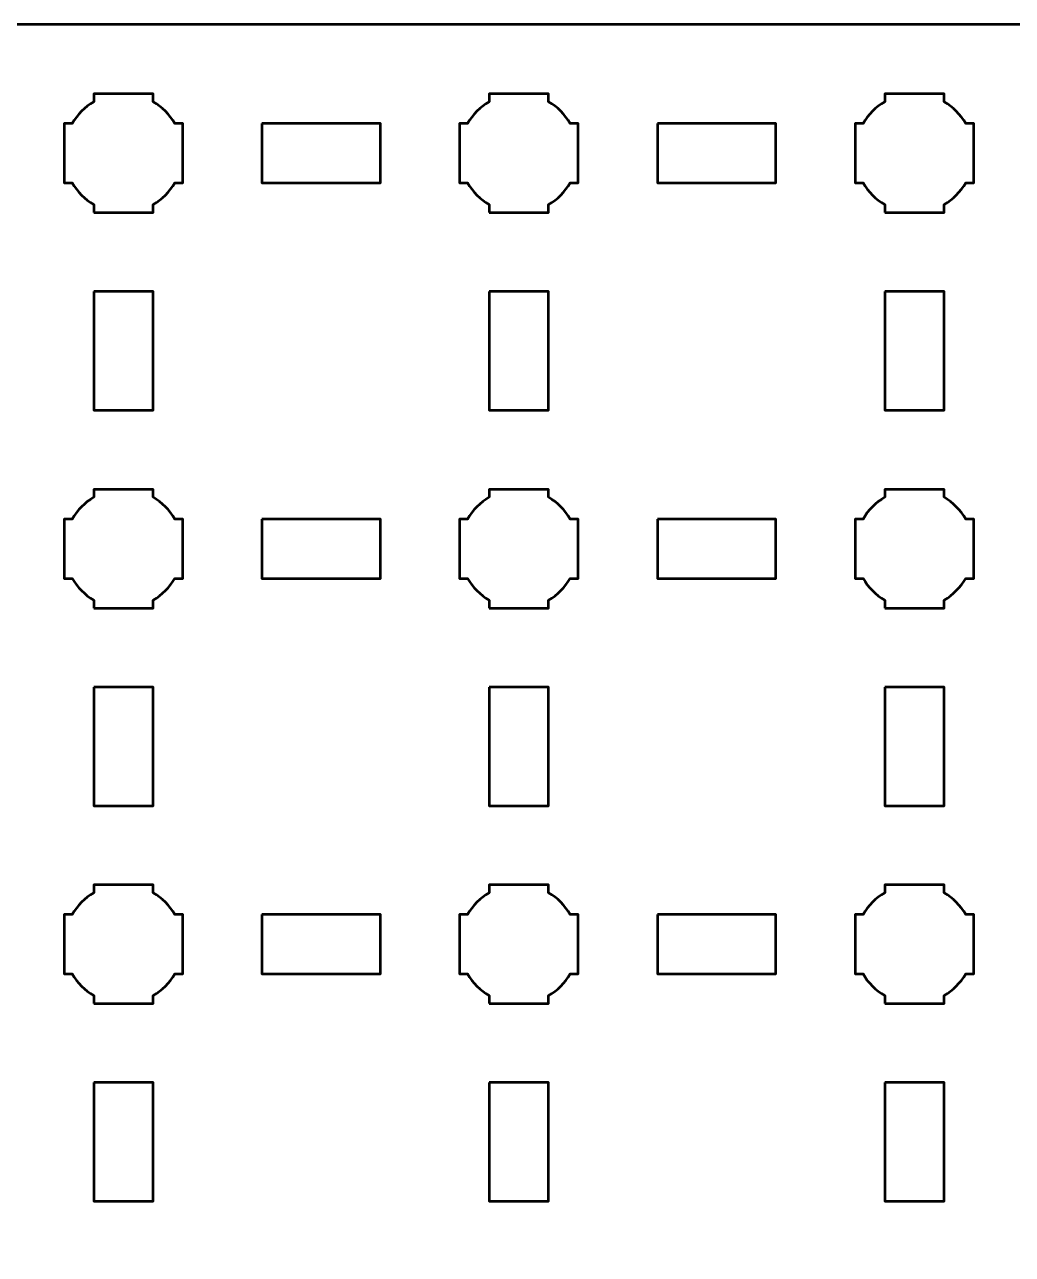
# Model space of a CAD drawing. Header units: centimetres. Extents: x -19.6 to 19.7, y -13.7 to 13.7.
# Drawn here: x 0.5 to 5.5, y 7.43 to 13.65 of the extents above; entities that cross this region are included whole.
import ezdxf

# ---------------------------------------------------------------- set-up
doc = ezdxf.new("R2010")
doc.units = ezdxf.units.CM
doc.header["$MEASUREMENT"] = 0
doc.layers.add('Layer 1', color=7, linetype='Continuous')

msp = doc.modelspace()

# ---------------------------------------------------------------- linework, layer by layer
at = {"layer": 'Layer 1', "lineweight": 53}
for points, knots in [([(-19.14991, 13.65001), (-19.14991, 13.65001), (19.15005, 13.65001), (19.15005, 13.65001), (19.15005, 13.65001), (19.42701, 13.65001), (19.65001, 13.42692), (19.65001, 13.14992), (19.65001, 13.14992), (19.65001, 13.14992), (19.65001, -13.15006), (19.65001, -13.15006), (19.65001, -13.15006), (19.65001, -13.42706), (19.42701, -13.65001), (19.15005, -13.65001), (19.15005, -13.65001), (19.15005, -13.65001), (-19.14991, -13.65001), (-19.14991, -13.65001), (-19.14991, -13.65001), (-19.42691, -13.65001), (-19.65, -13.42706), (-19.65, -13.15006), (-19.65, -13.15006), (-19.65, -13.15006), (-19.65, 13.14992), (-19.65, 13.14992), (-19.65, 13.14992), (-19.65, 13.42692), (-19.42691, 13.65001), (-19.14991, 13.65001)], [0, 0, 0, 0, 0.125, 0.125, 0.125, 0.125, 0.25, 0.25, 0.25, 0.25, 0.375, 0.375, 0.375, 0.375, 0.5, 0.5, 0.5, 0.5, 0.625, 0.625, 0.625, 0.625, 0.75, 0.75, 0.75, 0.75, 0.875, 0.875, 0.875, 0.875, 1, 1, 1, 1]), ([(0.84995, 12.69998), (0.84995, 12.69998), (0.84995, 12.74009), (0.84995, 12.74009), (0.84995, 12.74009), (0.80448, 12.76641), (0.76645, 12.80444), (0.74013, 12.84991), (0.74013, 12.84991), (0.74013, 12.84991), (0.70002, 12.84991), (0.70002, 12.84991), (0.70002, 12.84991), (0.70002, 12.84991), (0.70002, 12.99998), (0.70002, 12.99998), (0.70002, 12.99998), (0.70002, 12.99998), (0.70002, 13.14992), (0.70002, 13.14992), (0.70002, 13.14992), (0.70002, 13.14992), (0.74013, 13.14992), (0.74013, 13.14992), (0.74013, 13.14992), (0.76645, 13.19553), (0.80448, 13.23345), (0.84995, 13.25977), (0.84995, 13.25977), (0.84995, 13.25977), (0.84995, 13.29999), (0.84995, 13.29999), (0.84995, 13.29999), (0.84995, 13.29999), (1.00002, 13.29999), (1.00002, 13.29999), (1.00002, 13.29999), (1.00002, 13.29999), (1.14995, 13.29999), (1.14995, 13.29999), (1.14995, 13.29999), (1.14995, 13.29999), (1.14995, 13.25977), (1.14995, 13.25977), (1.14995, 13.25977), (1.19557, 13.23345), (1.23349, 13.19553), (1.25981, 13.14992), (1.25981, 13.14992), (1.25981, 13.14992), (1.30002, 13.14992), (1.30002, 13.14992), (1.30002, 13.14992), (1.30002, 13.14992), (1.30002, 12.99998), (1.30002, 12.99998), (1.30002, 12.99998), (1.30002, 12.99998), (1.30002, 12.84991), (1.30002, 12.84991), (1.30002, 12.84991), (1.30002, 12.84991), (1.25981, 12.84991), (1.25981, 12.84991), (1.25981, 12.84991), (1.23349, 12.80444), (1.19557, 12.76641), (1.14995, 12.74009), (1.14995, 12.74009), (1.14995, 12.74009), (1.14995, 12.69998), (1.14995, 12.69998), (1.14995, 12.69998), (1.14995, 12.69998), (1.00002, 12.69998), (1.00002, 12.69998), (1.00002, 12.69998), (1.00002, 12.69998), (0.84995, 12.69998), (0.84995, 12.69998)], [0, 0, 0, 0, 0.05, 0.05, 0.05, 0.05, 0.1, 0.1, 0.1, 0.1, 0.15, 0.15, 0.15, 0.15, 0.2, 0.2, 0.2, 0.2, 0.25, 0.25, 0.25, 0.25, 0.3, 0.3, 0.3, 0.3, 0.35, 0.35, 0.35, 0.35, 0.4, 0.4, 0.4, 0.4, 0.45, 0.45, 0.45, 0.45, 0.5, 0.5, 0.5, 0.5, 0.55, 0.55, 0.55, 0.55, 0.6, 0.6, 0.6, 0.6, 0.65, 0.65, 0.65, 0.65, 0.7, 0.7, 0.7, 0.7, 0.75, 0.75, 0.75, 0.75, 0.8, 0.8, 0.8, 0.8, 0.85, 0.85, 0.85, 0.85, 0.9, 0.9, 0.9, 0.9, 0.95, 0.95, 0.95, 0.95, 1, 1, 1, 1]), ([(2.85006, 12.69998), (2.85006, 12.69998), (2.85006, 12.74009), (2.85006, 12.74009), (2.85006, 12.74009), (2.80444, 12.76641), (2.76655, 12.80444), (2.7402, 12.84991), (2.7402, 12.84991), (2.7402, 12.84991), (2.69999, 12.84991), (2.69999, 12.84991), (2.69999, 12.84991), (2.69999, 12.84991), (2.69999, 12.99998), (2.69999, 12.99998), (2.69999, 12.99998), (2.69999, 12.99998), (2.69999, 13.14992), (2.69999, 13.14992), (2.69999, 13.14992), (2.69999, 13.14992), (2.7402, 13.14992), (2.7402, 13.14992), (2.7402, 13.14992), (2.76655, 13.19553), (2.80444, 13.23345), (2.85006, 13.25977), (2.85006, 13.25977), (2.85006, 13.25977), (2.85006, 13.29999), (2.85006, 13.29999), (2.85006, 13.29999), (2.85006, 13.29999), (2.99999, 13.29999), (2.99999, 13.29999), (2.99999, 13.29999), (2.99999, 13.29999), (3.15006, 13.29999), (3.15006, 13.29999), (3.15006, 13.29999), (3.15006, 13.29999), (3.15006, 13.25977), (3.15006, 13.25977), (3.15006, 13.25977), (3.19553, 13.23345), (3.23342, 13.19553), (3.25988, 13.14992), (3.25988, 13.14992), (3.25988, 13.14992), (3.29999, 13.14992), (3.29999, 13.14992), (3.29999, 13.14992), (3.29999, 13.14992), (3.29999, 12.99998), (3.29999, 12.99998), (3.29999, 12.99998), (3.29999, 12.99998), (3.29999, 12.84991), (3.29999, 12.84991), (3.29999, 12.84991), (3.29999, 12.84991), (3.25988, 12.84991), (3.25988, 12.84991), (3.25988, 12.84991), (3.23342, 12.80444), (3.19553, 12.76641), (3.15006, 12.74009), (3.15006, 12.74009), (3.15006, 12.74009), (3.15006, 12.69998), (3.15006, 12.69998), (3.15006, 12.69998), (3.15006, 12.69998), (2.99999, 12.69998), (2.99999, 12.69998), (2.99999, 12.69998), (2.99999, 12.69998), (2.85006, 12.69998), (2.85006, 12.69998)], [0, 0, 0, 0, 0.05, 0.05, 0.05, 0.05, 0.1, 0.1, 0.1, 0.1, 0.15, 0.15, 0.15, 0.15, 0.2, 0.2, 0.2, 0.2, 0.25, 0.25, 0.25, 0.25, 0.3, 0.3, 0.3, 0.3, 0.35, 0.35, 0.35, 0.35, 0.4, 0.4, 0.4, 0.4, 0.45, 0.45, 0.45, 0.45, 0.5, 0.5, 0.5, 0.5, 0.55, 0.55, 0.55, 0.55, 0.6, 0.6, 0.6, 0.6, 0.65, 0.65, 0.65, 0.65, 0.7, 0.7, 0.7, 0.7, 0.75, 0.75, 0.75, 0.75, 0.8, 0.8, 0.8, 0.8, 0.85, 0.85, 0.85, 0.85, 0.9, 0.9, 0.9, 0.9, 0.95, 0.95, 0.95, 0.95, 1, 1, 1, 1]), ([(4.84999, 12.69998), (4.84999, 12.69998), (4.84999, 12.74009), (4.84999, 12.74009), (4.84999, 12.74009), (4.80452, 12.76641), (4.76649, 12.80444), (4.74017, 12.84991), (4.74017, 12.84991), (4.74017, 12.84991), (4.69992, 12.84991), (4.69992, 12.84991), (4.69992, 12.84991), (4.69992, 12.84991), (4.69992, 12.99998), (4.69992, 12.99998), (4.69992, 12.99998), (4.69992, 12.99998), (4.69992, 13.14992), (4.69992, 13.14992), (4.69992, 13.14992), (4.69992, 13.14992), (4.74017, 13.14992), (4.74017, 13.14992), (4.74017, 13.14992), (4.76649, 13.19553), (4.80452, 13.23345), (4.84999, 13.25977), (4.84999, 13.25977), (4.84999, 13.25977), (4.84999, 13.29999), (4.84999, 13.29999), (4.84999, 13.29999), (4.84999, 13.29999), (4.99992, 13.29999), (4.99992, 13.29999), (4.99992, 13.29999), (4.99992, 13.29999), (5.14999, 13.29999), (5.14999, 13.29999), (5.14999, 13.29999), (5.14999, 13.29999), (5.14999, 13.25977), (5.14999, 13.25977), (5.14999, 13.25977), (5.19547, 13.23345), (5.23349, 13.19553), (5.25981, 13.14992), (5.25981, 13.14992), (5.25981, 13.14992), (5.29992, 13.14992), (5.29992, 13.14992), (5.29992, 13.14992), (5.29992, 13.14992), (5.29992, 12.99998), (5.29992, 12.99998), (5.29992, 12.99998), (5.29992, 12.99998), (5.29992, 12.84991), (5.29992, 12.84991), (5.29992, 12.84991), (5.29992, 12.84991), (5.25981, 12.84991), (5.25981, 12.84991), (5.25981, 12.84991), (5.23349, 12.80444), (5.19547, 12.76641), (5.14999, 12.74009), (5.14999, 12.74009), (5.14999, 12.74009), (5.14999, 12.69998), (5.14999, 12.69998), (5.14999, 12.69998), (5.14999, 12.69998), (4.99992, 12.69998), (4.99992, 12.69998), (4.99992, 12.69998), (4.99992, 12.69998), (4.84999, 12.69998), (4.84999, 12.69998)], [0, 0, 0, 0, 0.05, 0.05, 0.05, 0.05, 0.1, 0.1, 0.1, 0.1, 0.15, 0.15, 0.15, 0.15, 0.2, 0.2, 0.2, 0.2, 0.25, 0.25, 0.25, 0.25, 0.3, 0.3, 0.3, 0.3, 0.35, 0.35, 0.35, 0.35, 0.4, 0.4, 0.4, 0.4, 0.45, 0.45, 0.45, 0.45, 0.5, 0.5, 0.5, 0.5, 0.55, 0.55, 0.55, 0.55, 0.6, 0.6, 0.6, 0.6, 0.65, 0.65, 0.65, 0.65, 0.7, 0.7, 0.7, 0.7, 0.75, 0.75, 0.75, 0.75, 0.8, 0.8, 0.8, 0.8, 0.85, 0.85, 0.85, 0.85, 0.9, 0.9, 0.9, 0.9, 0.95, 0.95, 0.95, 0.95, 1, 1, 1, 1]), ([(1.70007, 13.14992), (1.70007, 13.14992), (2.30008, 13.14992), (2.30008, 13.14992), (2.30008, 13.14992), (2.30008, 13.14992), (2.30008, 12.84991), (2.30008, 12.84991), (2.30008, 12.84991), (2.30008, 12.84991), (1.70007, 12.84991), (1.70007, 12.84991), (1.70007, 12.84991), (1.70007, 12.84991), (1.70007, 13.14992), (1.70007, 13.14992)], [0, 0, 0, 0, 0.25, 0.25, 0.25, 0.25, 0.5, 0.5, 0.5, 0.5, 0.75, 0.75, 0.75, 0.75, 1, 1, 1, 1]), ([(3.70004, 13.14992), (3.70004, 13.14992), (4.30004, 13.14992), (4.30004, 13.14992), (4.30004, 13.14992), (4.30004, 13.14992), (4.30004, 12.84991), (4.30004, 12.84991), (4.30004, 12.84991), (4.30004, 12.84991), (3.70004, 12.84991), (3.70004, 12.84991), (3.70004, 12.84991), (3.70004, 12.84991), (3.70004, 13.14992), (3.70004, 13.14992)], [0, 0, 0, 0, 0.25, 0.25, 0.25, 0.25, 0.5, 0.5, 0.5, 0.5, 0.75, 0.75, 0.75, 0.75, 1, 1, 1, 1]), ([(0.85009, 12.29997), (0.85009, 12.29997), (1.15009, 12.29997), (1.15009, 12.29997), (1.15009, 12.29997), (1.15009, 12.29997), (1.15009, 11.69996), (1.15009, 11.69996), (1.15009, 11.69996), (1.15009, 11.69996), (0.85009, 11.69996), (0.85009, 11.69996), (0.85009, 11.69996), (0.85009, 11.69996), (0.85009, 12.29997), (0.85009, 12.29997)], [0, 0, 0, 0, 0.25, 0.25, 0.25, 0.25, 0.5, 0.5, 0.5, 0.5, 0.75, 0.75, 0.75, 0.75, 1, 1, 1, 1]), ([(2.85006, 12.29997), (2.85006, 12.29997), (3.15006, 12.29997), (3.15006, 12.29997), (3.15006, 12.29997), (3.15006, 12.29997), (3.15006, 11.69996), (3.15006, 11.69996), (3.15006, 11.69996), (3.15006, 11.69996), (2.85006, 11.69996), (2.85006, 11.69996), (2.85006, 11.69996), (2.85006, 11.69996), (2.85006, 12.29997), (2.85006, 12.29997)], [0, 0, 0, 0, 0.25, 0.25, 0.25, 0.25, 0.5, 0.5, 0.5, 0.5, 0.75, 0.75, 0.75, 0.75, 1, 1, 1, 1]), ([(4.84999, 12.29997), (4.84999, 12.29997), (5.14999, 12.29997), (5.14999, 12.29997), (5.14999, 12.29997), (5.14999, 12.29997), (5.14999, 11.69996), (5.14999, 11.69996), (5.14999, 11.69996), (5.14999, 11.69996), (4.84999, 11.69996), (4.84999, 11.69996), (4.84999, 11.69996), (4.84999, 11.69996), (4.84999, 12.29997), (4.84999, 12.29997)], [0, 0, 0, 0, 0.25, 0.25, 0.25, 0.25, 0.5, 0.5, 0.5, 0.5, 0.75, 0.75, 0.75, 0.75, 1, 1, 1, 1]), ([(0.84995, 10.69991), (0.84995, 10.69991), (0.84995, 10.74016), (0.84995, 10.74016), (0.84995, 10.74016), (0.80448, 10.76648), (0.76645, 10.80451), (0.74013, 10.84998), (0.74013, 10.84998), (0.74013, 10.84998), (0.70002, 10.84998), (0.70002, 10.84998), (0.70002, 10.84998), (0.70002, 10.84998), (0.70002, 10.99991), (0.70002, 10.99991), (0.70002, 10.99991), (0.70002, 10.99991), (0.70002, 11.14998), (0.70002, 11.14998), (0.70002, 11.14998), (0.70002, 11.14998), (0.74013, 11.14998), (0.74013, 11.14998), (0.74013, 11.14998), (0.76645, 11.19546), (0.80448, 11.23349), (0.84995, 11.2598), (0.84995, 11.2598), (0.84995, 11.2598), (0.84995, 11.29991), (0.84995, 11.29991), (0.84995, 11.29991), (0.84995, 11.29991), (1.00002, 11.29991), (1.00002, 11.29991), (1.00002, 11.29991), (1.00002, 11.29991), (1.14995, 11.29991), (1.14995, 11.29991), (1.14995, 11.29991), (1.14995, 11.29991), (1.14995, 11.2598), (1.14995, 11.2598), (1.14995, 11.2598), (1.19557, 11.23349), (1.23349, 11.19546), (1.25981, 11.14998), (1.25981, 11.14998), (1.25981, 11.14998), (1.30002, 11.14998), (1.30002, 11.14998), (1.30002, 11.14998), (1.30002, 11.14998), (1.30002, 10.99991), (1.30002, 10.99991), (1.30002, 10.99991), (1.30002, 10.99991), (1.30002, 10.84998), (1.30002, 10.84998), (1.30002, 10.84998), (1.30002, 10.84998), (1.25981, 10.84998), (1.25981, 10.84998), (1.25981, 10.84998), (1.23349, 10.80451), (1.19557, 10.76648), (1.14995, 10.74016), (1.14995, 10.74016), (1.14995, 10.74016), (1.14995, 10.69991), (1.14995, 10.69991), (1.14995, 10.69991), (1.14995, 10.69991), (1.00002, 10.69991), (1.00002, 10.69991), (1.00002, 10.69991), (1.00002, 10.69991), (0.84995, 10.69991), (0.84995, 10.69991)], [0, 0, 0, 0, 0.05, 0.05, 0.05, 0.05, 0.1, 0.1, 0.1, 0.1, 0.15, 0.15, 0.15, 0.15, 0.2, 0.2, 0.2, 0.2, 0.25, 0.25, 0.25, 0.25, 0.3, 0.3, 0.3, 0.3, 0.35, 0.35, 0.35, 0.35, 0.4, 0.4, 0.4, 0.4, 0.45, 0.45, 0.45, 0.45, 0.5, 0.5, 0.5, 0.5, 0.55, 0.55, 0.55, 0.55, 0.6, 0.6, 0.6, 0.6, 0.65, 0.65, 0.65, 0.65, 0.7, 0.7, 0.7, 0.7, 0.75, 0.75, 0.75, 0.75, 0.8, 0.8, 0.8, 0.8, 0.85, 0.85, 0.85, 0.85, 0.9, 0.9, 0.9, 0.9, 0.95, 0.95, 0.95, 0.95, 1, 1, 1, 1]), ([(2.85006, 10.69991), (2.85006, 10.69991), (2.85006, 10.74016), (2.85006, 10.74016), (2.85006, 10.74016), (2.80444, 10.76648), (2.76655, 10.80451), (2.7402, 10.84998), (2.7402, 10.84998), (2.7402, 10.84998), (2.69999, 10.84998), (2.69999, 10.84998), (2.69999, 10.84998), (2.69999, 10.84998), (2.69999, 10.99991), (2.69999, 10.99991), (2.69999, 10.99991), (2.69999, 10.99991), (2.69999, 11.14998), (2.69999, 11.14998), (2.69999, 11.14998), (2.69999, 11.14998), (2.7402, 11.14998), (2.7402, 11.14998), (2.7402, 11.14998), (2.76655, 11.19546), (2.80444, 11.23349), (2.85006, 11.2598), (2.85006, 11.2598), (2.85006, 11.2598), (2.85006, 11.29991), (2.85006, 11.29991), (2.85006, 11.29991), (2.85006, 11.29991), (2.99999, 11.29991), (2.99999, 11.29991), (2.99999, 11.29991), (2.99999, 11.29991), (3.15006, 11.29991), (3.15006, 11.29991), (3.15006, 11.29991), (3.15006, 11.29991), (3.15006, 11.2598), (3.15006, 11.2598), (3.15006, 11.2598), (3.19553, 11.23349), (3.23342, 11.19546), (3.25988, 11.14998), (3.25988, 11.14998), (3.25988, 11.14998), (3.29999, 11.14998), (3.29999, 11.14998), (3.29999, 11.14998), (3.29999, 11.14998), (3.29999, 10.99991), (3.29999, 10.99991), (3.29999, 10.99991), (3.29999, 10.99991), (3.29999, 10.84998), (3.29999, 10.84998), (3.29999, 10.84998), (3.29999, 10.84998), (3.25988, 10.84998), (3.25988, 10.84998), (3.25988, 10.84998), (3.23342, 10.80451), (3.19553, 10.76648), (3.15006, 10.74016), (3.15006, 10.74016), (3.15006, 10.74016), (3.15006, 10.69991), (3.15006, 10.69991), (3.15006, 10.69991), (3.15006, 10.69991), (2.99999, 10.69991), (2.99999, 10.69991), (2.99999, 10.69991), (2.99999, 10.69991), (2.85006, 10.69991), (2.85006, 10.69991)], [0, 0, 0, 0, 0.05, 0.05, 0.05, 0.05, 0.1, 0.1, 0.1, 0.1, 0.15, 0.15, 0.15, 0.15, 0.2, 0.2, 0.2, 0.2, 0.25, 0.25, 0.25, 0.25, 0.3, 0.3, 0.3, 0.3, 0.35, 0.35, 0.35, 0.35, 0.4, 0.4, 0.4, 0.4, 0.45, 0.45, 0.45, 0.45, 0.5, 0.5, 0.5, 0.5, 0.55, 0.55, 0.55, 0.55, 0.6, 0.6, 0.6, 0.6, 0.65, 0.65, 0.65, 0.65, 0.7, 0.7, 0.7, 0.7, 0.75, 0.75, 0.75, 0.75, 0.8, 0.8, 0.8, 0.8, 0.85, 0.85, 0.85, 0.85, 0.9, 0.9, 0.9, 0.9, 0.95, 0.95, 0.95, 0.95, 1, 1, 1, 1]), ([(4.84999, 10.69991), (4.84999, 10.69991), (4.84999, 10.74016), (4.84999, 10.74016), (4.84999, 10.74016), (4.80452, 10.76648), (4.76649, 10.80451), (4.74017, 10.84998), (4.74017, 10.84998), (4.74017, 10.84998), (4.69992, 10.84998), (4.69992, 10.84998), (4.69992, 10.84998), (4.69992, 10.84998), (4.69992, 10.99991), (4.69992, 10.99991), (4.69992, 10.99991), (4.69992, 10.99991), (4.69992, 11.14998), (4.69992, 11.14998), (4.69992, 11.14998), (4.69992, 11.14998), (4.74017, 11.14998), (4.74017, 11.14998), (4.74017, 11.14998), (4.76649, 11.19546), (4.80452, 11.23349), (4.84999, 11.2598), (4.84999, 11.2598), (4.84999, 11.2598), (4.84999, 11.29991), (4.84999, 11.29991), (4.84999, 11.29991), (4.84999, 11.29991), (4.99992, 11.29991), (4.99992, 11.29991), (4.99992, 11.29991), (4.99992, 11.29991), (5.14999, 11.29991), (5.14999, 11.29991), (5.14999, 11.29991), (5.14999, 11.29991), (5.14999, 11.2598), (5.14999, 11.2598), (5.14999, 11.2598), (5.19547, 11.23349), (5.23349, 11.19546), (5.25981, 11.14998), (5.25981, 11.14998), (5.25981, 11.14998), (5.29992, 11.14998), (5.29992, 11.14998), (5.29992, 11.14998), (5.29992, 11.14998), (5.29992, 10.99991), (5.29992, 10.99991), (5.29992, 10.99991), (5.29992, 10.99991), (5.29992, 10.84998), (5.29992, 10.84998), (5.29992, 10.84998), (5.29992, 10.84998), (5.25981, 10.84998), (5.25981, 10.84998), (5.25981, 10.84998), (5.23349, 10.80451), (5.19547, 10.76648), (5.14999, 10.74016), (5.14999, 10.74016), (5.14999, 10.74016), (5.14999, 10.69991), (5.14999, 10.69991), (5.14999, 10.69991), (5.14999, 10.69991), (4.99992, 10.69991), (4.99992, 10.69991), (4.99992, 10.69991), (4.99992, 10.69991), (4.84999, 10.69991), (4.84999, 10.69991)], [0, 0, 0, 0, 0.05, 0.05, 0.05, 0.05, 0.1, 0.1, 0.1, 0.1, 0.15, 0.15, 0.15, 0.15, 0.2, 0.2, 0.2, 0.2, 0.25, 0.25, 0.25, 0.25, 0.3, 0.3, 0.3, 0.3, 0.35, 0.35, 0.35, 0.35, 0.4, 0.4, 0.4, 0.4, 0.45, 0.45, 0.45, 0.45, 0.5, 0.5, 0.5, 0.5, 0.55, 0.55, 0.55, 0.55, 0.6, 0.6, 0.6, 0.6, 0.65, 0.65, 0.65, 0.65, 0.7, 0.7, 0.7, 0.7, 0.75, 0.75, 0.75, 0.75, 0.8, 0.8, 0.8, 0.8, 0.85, 0.85, 0.85, 0.85, 0.9, 0.9, 0.9, 0.9, 0.95, 0.95, 0.95, 0.95, 1, 1, 1, 1]), ([(1.70007, 11.14998), (1.70007, 11.14998), (2.30008, 11.14998), (2.30008, 11.14998), (2.30008, 11.14998), (2.30008, 11.14998), (2.30008, 10.84998), (2.30008, 10.84998), (2.30008, 10.84998), (2.30008, 10.84998), (1.70007, 10.84998), (1.70007, 10.84998), (1.70007, 10.84998), (1.70007, 10.84998), (1.70007, 11.14998), (1.70007, 11.14998)], [0, 0, 0, 0, 0.25, 0.25, 0.25, 0.25, 0.5, 0.5, 0.5, 0.5, 0.75, 0.75, 0.75, 0.75, 1, 1, 1, 1]), ([(3.70004, 11.14998), (3.70004, 11.14998), (4.30004, 11.14998), (4.30004, 11.14998), (4.30004, 11.14998), (4.30004, 11.14998), (4.30004, 10.84998), (4.30004, 10.84998), (4.30004, 10.84998), (4.30004, 10.84998), (3.70004, 10.84998), (3.70004, 10.84998), (3.70004, 10.84998), (3.70004, 10.84998), (3.70004, 11.14998), (3.70004, 11.14998)], [0, 0, 0, 0, 0.25, 0.25, 0.25, 0.25, 0.5, 0.5, 0.5, 0.5, 0.75, 0.75, 0.75, 0.75, 1, 1, 1, 1]), ([(0.85009, 10.3), (0.85009, 10.3), (1.15009, 10.3), (1.15009, 10.3), (1.15009, 10.3), (1.15009, 10.3), (1.15009, 9.7), (1.15009, 9.7), (1.15009, 9.7), (1.15009, 9.7), (0.85009, 9.7), (0.85009, 9.7), (0.85009, 9.7), (0.85009, 9.7), (0.85009, 10.3), (0.85009, 10.3)], [0, 0, 0, 0, 0.25, 0.25, 0.25, 0.25, 0.5, 0.5, 0.5, 0.5, 0.75, 0.75, 0.75, 0.75, 1, 1, 1, 1]), ([(2.85006, 10.3), (2.85006, 10.3), (3.15006, 10.3), (3.15006, 10.3), (3.15006, 10.3), (3.15006, 10.3), (3.15006, 9.7), (3.15006, 9.7), (3.15006, 9.7), (3.15006, 9.7), (2.85006, 9.7), (2.85006, 9.7), (2.85006, 9.7), (2.85006, 9.7), (2.85006, 10.3), (2.85006, 10.3)], [0, 0, 0, 0, 0.25, 0.25, 0.25, 0.25, 0.5, 0.5, 0.5, 0.5, 0.75, 0.75, 0.75, 0.75, 1, 1, 1, 1]), ([(4.84999, 10.3), (4.84999, 10.3), (5.14999, 10.3), (5.14999, 10.3), (5.14999, 10.3), (5.14999, 10.3), (5.14999, 9.7), (5.14999, 9.7), (5.14999, 9.7), (5.14999, 9.7), (4.84999, 9.7), (4.84999, 9.7), (4.84999, 9.7), (4.84999, 9.7), (4.84999, 10.3), (4.84999, 10.3)], [0, 0, 0, 0, 0.25, 0.25, 0.25, 0.25, 0.5, 0.5, 0.5, 0.5, 0.75, 0.75, 0.75, 0.75, 1, 1, 1, 1]), ([(0.84995, 8.69998), (0.84995, 8.69998), (0.84995, 8.74005), (0.84995, 8.74005), (0.84995, 8.74005), (0.80448, 8.76651), (0.76645, 8.80443), (0.74013, 8.85005), (0.74013, 8.85005), (0.74013, 8.85005), (0.70002, 8.85005), (0.70002, 8.85005), (0.70002, 8.85005), (0.70002, 8.85005), (0.70002, 8.99998), (0.70002, 8.99998), (0.70002, 8.99998), (0.70002, 8.99998), (0.70002, 9.15005), (0.70002, 9.15005), (0.70002, 9.15005), (0.70002, 9.15005), (0.74013, 9.15005), (0.74013, 9.15005), (0.74013, 9.15005), (0.76645, 9.19552), (0.80448, 9.23355), (0.84995, 9.25987), (0.84995, 9.25987), (0.84995, 9.25987), (0.84995, 9.29998), (0.84995, 9.29998), (0.84995, 9.29998), (0.84995, 9.29998), (1.00002, 9.29998), (1.00002, 9.29998), (1.00002, 9.29998), (1.00002, 9.29998), (1.14995, 9.29998), (1.14995, 9.29998), (1.14995, 9.29998), (1.14995, 9.29998), (1.14995, 9.25987), (1.14995, 9.25987), (1.14995, 9.25987), (1.19557, 9.23355), (1.23349, 9.19552), (1.25981, 9.15005), (1.25981, 9.15005), (1.25981, 9.15005), (1.30002, 9.15005), (1.30002, 9.15005), (1.30002, 9.15005), (1.30002, 9.15005), (1.30002, 8.99998), (1.30002, 8.99998), (1.30002, 8.99998), (1.30002, 8.99998), (1.30002, 8.85005), (1.30002, 8.85005), (1.30002, 8.85005), (1.30002, 8.85005), (1.25981, 8.85005), (1.25981, 8.85005), (1.25981, 8.85005), (1.23349, 8.80443), (1.19557, 8.76651), (1.14995, 8.74005), (1.14995, 8.74005), (1.14995, 8.74005), (1.14995, 8.69998), (1.14995, 8.69998), (1.14995, 8.69998), (1.14995, 8.69998), (1.00002, 8.69998), (1.00002, 8.69998), (1.00002, 8.69998), (1.00002, 8.69998), (0.84995, 8.69998), (0.84995, 8.69998)], [0, 0, 0, 0, 0.05, 0.05, 0.05, 0.05, 0.1, 0.1, 0.1, 0.1, 0.15, 0.15, 0.15, 0.15, 0.2, 0.2, 0.2, 0.2, 0.25, 0.25, 0.25, 0.25, 0.3, 0.3, 0.3, 0.3, 0.35, 0.35, 0.35, 0.35, 0.4, 0.4, 0.4, 0.4, 0.45, 0.45, 0.45, 0.45, 0.5, 0.5, 0.5, 0.5, 0.55, 0.55, 0.55, 0.55, 0.6, 0.6, 0.6, 0.6, 0.65, 0.65, 0.65, 0.65, 0.7, 0.7, 0.7, 0.7, 0.75, 0.75, 0.75, 0.75, 0.8, 0.8, 0.8, 0.8, 0.85, 0.85, 0.85, 0.85, 0.9, 0.9, 0.9, 0.9, 0.95, 0.95, 0.95, 0.95, 1, 1, 1, 1]), ([(2.85006, 8.69998), (2.85006, 8.69998), (2.85006, 8.74005), (2.85006, 8.74005), (2.85006, 8.74005), (2.80444, 8.76651), (2.76655, 8.80443), (2.7402, 8.85005), (2.7402, 8.85005), (2.7402, 8.85005), (2.69999, 8.85005), (2.69999, 8.85005), (2.69999, 8.85005), (2.69999, 8.85005), (2.69999, 8.99998), (2.69999, 8.99998), (2.69999, 8.99998), (2.69999, 8.99998), (2.69999, 9.15005), (2.69999, 9.15005), (2.69999, 9.15005), (2.69999, 9.15005), (2.7402, 9.15005), (2.7402, 9.15005), (2.7402, 9.15005), (2.76655, 9.19552), (2.80444, 9.23355), (2.85006, 9.25987), (2.85006, 9.25987), (2.85006, 9.25987), (2.85006, 9.29998), (2.85006, 9.29998), (2.85006, 9.29998), (2.85006, 9.29998), (2.99999, 9.29998), (2.99999, 9.29998), (2.99999, 9.29998), (2.99999, 9.29998), (3.15006, 9.29998), (3.15006, 9.29998), (3.15006, 9.29998), (3.15006, 9.29998), (3.15006, 9.25987), (3.15006, 9.25987), (3.15006, 9.25987), (3.19553, 9.23355), (3.23342, 9.19552), (3.25988, 9.15005), (3.25988, 9.15005), (3.25988, 9.15005), (3.29999, 9.15005), (3.29999, 9.15005), (3.29999, 9.15005), (3.29999, 9.15005), (3.29999, 8.99998), (3.29999, 8.99998), (3.29999, 8.99998), (3.29999, 8.99998), (3.29999, 8.85005), (3.29999, 8.85005), (3.29999, 8.85005), (3.29999, 8.85005), (3.25988, 8.85005), (3.25988, 8.85005), (3.25988, 8.85005), (3.23342, 8.80443), (3.19553, 8.76651), (3.15006, 8.74005), (3.15006, 8.74005), (3.15006, 8.74005), (3.15006, 8.69998), (3.15006, 8.69998), (3.15006, 8.69998), (3.15006, 8.69998), (2.99999, 8.69998), (2.99999, 8.69998), (2.99999, 8.69998), (2.99999, 8.69998), (2.85006, 8.69998), (2.85006, 8.69998)], [0, 0, 0, 0, 0.05, 0.05, 0.05, 0.05, 0.1, 0.1, 0.1, 0.1, 0.15, 0.15, 0.15, 0.15, 0.2, 0.2, 0.2, 0.2, 0.25, 0.25, 0.25, 0.25, 0.3, 0.3, 0.3, 0.3, 0.35, 0.35, 0.35, 0.35, 0.4, 0.4, 0.4, 0.4, 0.45, 0.45, 0.45, 0.45, 0.5, 0.5, 0.5, 0.5, 0.55, 0.55, 0.55, 0.55, 0.6, 0.6, 0.6, 0.6, 0.65, 0.65, 0.65, 0.65, 0.7, 0.7, 0.7, 0.7, 0.75, 0.75, 0.75, 0.75, 0.8, 0.8, 0.8, 0.8, 0.85, 0.85, 0.85, 0.85, 0.9, 0.9, 0.9, 0.9, 0.95, 0.95, 0.95, 0.95, 1, 1, 1, 1]), ([(4.84999, 8.69998), (4.84999, 8.69998), (4.84999, 8.74005), (4.84999, 8.74005), (4.84999, 8.74005), (4.80452, 8.76651), (4.76649, 8.80443), (4.74017, 8.85005), (4.74017, 8.85005), (4.74017, 8.85005), (4.69992, 8.85005), (4.69992, 8.85005), (4.69992, 8.85005), (4.69992, 8.85005), (4.69992, 8.99998), (4.69992, 8.99998), (4.69992, 8.99998), (4.69992, 8.99998), (4.69992, 9.15005), (4.69992, 9.15005), (4.69992, 9.15005), (4.69992, 9.15005), (4.74017, 9.15005), (4.74017, 9.15005), (4.74017, 9.15005), (4.76649, 9.19552), (4.80452, 9.23355), (4.84999, 9.25987), (4.84999, 9.25987), (4.84999, 9.25987), (4.84999, 9.29998), (4.84999, 9.29998), (4.84999, 9.29998), (4.84999, 9.29998), (4.99992, 9.29998), (4.99992, 9.29998), (4.99992, 9.29998), (4.99992, 9.29998), (5.14999, 9.29998), (5.14999, 9.29998), (5.14999, 9.29998), (5.14999, 9.29998), (5.14999, 9.25987), (5.14999, 9.25987), (5.14999, 9.25987), (5.19547, 9.23355), (5.23349, 9.19552), (5.25981, 9.15005), (5.25981, 9.15005), (5.25981, 9.15005), (5.29992, 9.15005), (5.29992, 9.15005), (5.29992, 9.15005), (5.29992, 9.15005), (5.29992, 8.99998), (5.29992, 8.99998), (5.29992, 8.99998), (5.29992, 8.99998), (5.29992, 8.85005), (5.29992, 8.85005), (5.29992, 8.85005), (5.29992, 8.85005), (5.25981, 8.85005), (5.25981, 8.85005), (5.25981, 8.85005), (5.23349, 8.80443), (5.19547, 8.76651), (5.14999, 8.74005), (5.14999, 8.74005), (5.14999, 8.74005), (5.14999, 8.69998), (5.14999, 8.69998), (5.14999, 8.69998), (5.14999, 8.69998), (4.99992, 8.69998), (4.99992, 8.69998), (4.99992, 8.69998), (4.99992, 8.69998), (4.84999, 8.69998), (4.84999, 8.69998)], [0, 0, 0, 0, 0.05, 0.05, 0.05, 0.05, 0.1, 0.1, 0.1, 0.1, 0.15, 0.15, 0.15, 0.15, 0.2, 0.2, 0.2, 0.2, 0.25, 0.25, 0.25, 0.25, 0.3, 0.3, 0.3, 0.3, 0.35, 0.35, 0.35, 0.35, 0.4, 0.4, 0.4, 0.4, 0.45, 0.45, 0.45, 0.45, 0.5, 0.5, 0.5, 0.5, 0.55, 0.55, 0.55, 0.55, 0.6, 0.6, 0.6, 0.6, 0.65, 0.65, 0.65, 0.65, 0.7, 0.7, 0.7, 0.7, 0.75, 0.75, 0.75, 0.75, 0.8, 0.8, 0.8, 0.8, 0.85, 0.85, 0.85, 0.85, 0.9, 0.9, 0.9, 0.9, 0.95, 0.95, 0.95, 0.95, 1, 1, 1, 1]), ([(1.70007, 9.15005), (1.70007, 9.15005), (2.30008, 9.15005), (2.30008, 9.15005), (2.30008, 9.15005), (2.30008, 9.15005), (2.30008, 8.85005), (2.30008, 8.85005), (2.30008, 8.85005), (2.30008, 8.85005), (1.70007, 8.85005), (1.70007, 8.85005), (1.70007, 8.85005), (1.70007, 8.85005), (1.70007, 9.15005), (1.70007, 9.15005)], [0, 0, 0, 0, 0.25, 0.25, 0.25, 0.25, 0.5, 0.5, 0.5, 0.5, 0.75, 0.75, 0.75, 0.75, 1, 1, 1, 1]), ([(3.70004, 9.15005), (3.70004, 9.15005), (4.30004, 9.15005), (4.30004, 9.15005), (4.30004, 9.15005), (4.30004, 9.15005), (4.30004, 8.85005), (4.30004, 8.85005), (4.30004, 8.85005), (4.30004, 8.85005), (3.70004, 8.85005), (3.70004, 8.85005), (3.70004, 8.85005), (3.70004, 8.85005), (3.70004, 9.15005), (3.70004, 9.15005)], [0, 0, 0, 0, 0.25, 0.25, 0.25, 0.25, 0.5, 0.5, 0.5, 0.5, 0.75, 0.75, 0.75, 0.75, 1, 1, 1, 1]), ([(0.85009, 8.29993), (0.85009, 8.29993), (1.15009, 8.29993), (1.15009, 8.29993), (1.15009, 8.29993), (1.15009, 8.29993), (1.15009, 7.69992), (1.15009, 7.69992), (1.15009, 7.69992), (1.15009, 7.69992), (0.85009, 7.69992), (0.85009, 7.69992), (0.85009, 7.69992), (0.85009, 7.69992), (0.85009, 8.29993), (0.85009, 8.29993)], [0, 0, 0, 0, 0.25, 0.25, 0.25, 0.25, 0.5, 0.5, 0.5, 0.5, 0.75, 0.75, 0.75, 0.75, 1, 1, 1, 1]), ([(2.85006, 8.29993), (2.85006, 8.29993), (3.15006, 8.29993), (3.15006, 8.29993), (3.15006, 8.29993), (3.15006, 8.29993), (3.15006, 7.69992), (3.15006, 7.69992), (3.15006, 7.69992), (3.15006, 7.69992), (2.85006, 7.69992), (2.85006, 7.69992), (2.85006, 7.69992), (2.85006, 7.69992), (2.85006, 8.29993), (2.85006, 8.29993)], [0, 0, 0, 0, 0.25, 0.25, 0.25, 0.25, 0.5, 0.5, 0.5, 0.5, 0.75, 0.75, 0.75, 0.75, 1, 1, 1, 1]), ([(4.84999, 8.29993), (4.84999, 8.29993), (5.14999, 8.29993), (5.14999, 8.29993), (5.14999, 8.29993), (5.14999, 8.29993), (5.14999, 7.69992), (5.14999, 7.69992), (5.14999, 7.69992), (5.14999, 7.69992), (4.84999, 7.69992), (4.84999, 7.69992), (4.84999, 7.69992), (4.84999, 7.69992), (4.84999, 8.29993), (4.84999, 8.29993)], [0, 0, 0, 0, 0.25, 0.25, 0.25, 0.25, 0.5, 0.5, 0.5, 0.5, 0.75, 0.75, 0.75, 0.75, 1, 1, 1, 1])]:
    msp.add_open_spline(points, degree=3, knots=knots, dxfattribs=at)

doc.saveas('drawing.dxf')
